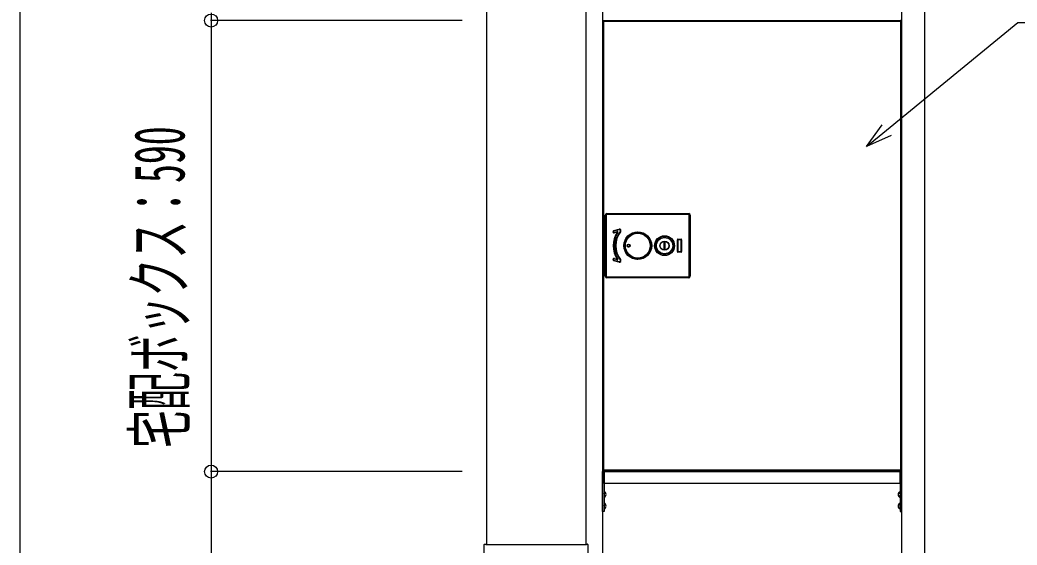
# Model space of a CAD drawing. Units: millimetres, scale not verified. Extents: x -8410 to 8410, y -5940 to 5940.
# Drawn here: x 5461 to 6765, y -624 to 63 of the extents above; entities that cross this region are included whole.
import ezdxf
from ezdxf.enums import TextEntityAlignment as Align

# ---------------------------------------------------------------- set-up
doc = ezdxf.new("R2010")
doc.units = ezdxf.units.MM
doc.header["$LTSCALE"] = 30
for name, color, linetype in [('0-3_YKK_13', 4, 'Continuous'), ('0-4_YKK_A1', 4, 'Continuous'), ('0-5_YKK_D', 6, 'Continuous')]:
    doc.layers.add(name, color=color, linetype=linetype)
doc.styles.add('ＭＳ ゴシック', font='')
doc.styles.get('ＭＳ ゴシック').set_extended_font_data('MS Gothic')

msp = doc.modelspace()

# ---------------------------------------------------------------- linework, layer by layer
at = {"layer": '0-3_YKK_13'}
for p, q in [((6223.68, 61.7), (6223.68, 62.5)), ((6223.68, 62.5), (6224.18, 62.5)), ((6224.18, 61.7), (6223.68, 61.7)), ((6223.68, 61.5), (6223.68, 61.7)), ((6223.68, 61.5), (6223.68, -525.5)), ((6224.48, 61.5), (6223.68, 61.5)), ((6224.18, 62.5), (6224.48, 62.5)), ((6224.18, 62.5), (6224.18, 61.7)), ((6224.18, 61.7), (6224.48, 61.7)), ((6224.48, 62.5), (6612.88, 62.5)), ((6224.48, 61.7), (6224.48, 62.5)), ((6224.48, 61.7), (6224.48, 61.5)), ((6224.48, 61.7), (6612.88, 61.7)), ((6224.48, 61.5), (6224.48, -525.5)), ((6612.88, 61.7), (6612.88, 62.5)), ((6613.18, 62.5), (6612.88, 62.5)), ((6612.88, 61.7), (6612.88, 61.5)), ((6613.18, 61.7), (6612.88, 61.7)), ((6613.68, 61.5), (6612.88, 61.5)), ((6612.88, 61.5), (6612.88, -525.5)), ((6613.18, 62.5), (6613.68, 62.5)), ((6613.18, 61.7), (6613.18, 62.5)), ((6613.68, 61.7), (6613.68, 61.5)), ((6226.68, -272.01), (6226.68, -191.99)), ((6226.91, -192.22), (6226.68, -191.99)), ((6226.91, -192.22), (6227.91, -192.22)), ((6226.91, -271.78), (6226.91, -192.22)), ((6227.91, -192.22), (6227.91, -271.78)), ((6228.68, -190), (6335.69, -190)), ((6228.68, -190), (6228.9, -190.23)), ((6228.9, -191.22), (6228.9, -190.23)), ((6228.9, -190.23), (6335.47, -190.23)), ((6335.47, -191.22), (6228.9, -191.22)), ((6335.47, -190.23), (6335.69, -190)), ((6335.47, -191.22), (6335.47, -190.23)), ((6336.46, -192.22), (6337.46, -192.22)), ((6336.46, -271.78), (6336.46, -192.22)), ((6337.68, -191.99), (6337.46, -192.22)), ((6337.46, -192.22), (6337.46, -271.78)), ((6337.68, -191.99), (6337.68, -272.01)), ((6244.66, -210.8), (6237.87, -212.5)), ((6237.95, -212.84), (6237.87, -212.5)), ((6244.75, -211.14), (6237.95, -212.84)), ((6238.39, -214.58), (6238.47, -214.92)), ((6238.47, -214.92), (6242.44, -213.93)), ((6238.47, -214.92), (6238.56, -215.26)), ((6242.4, -214.3), (6238.56, -215.26)), ((6243.06, -214.58), (6242.77, -214.39)), ((6244.66, -210.8), (6244.58, -210.46)), ((6244.75, -211.14), (6244.66, -210.8)), ((6246.45, -213.6), (6246.17, -213.38)), ((6246.72, -213.82), (6246.45, -213.6)), ((6269.18, -214.35), (6269.18, -214.5)), ((6269.18, -214.5), (6269.18, -214.74)), ((6321.18, -224.25), (6320.88, -224.25)), ((6321.18, -224.25), (6321.18, -239.75)), ((6321.28, -239.65), (6321.28, -224.35)), ((6321.68, -223.75), (6321.68, -223.45)), ((6321.68, -223.45), (6325.68, -223.45)), ((6325.68, -223.75), (6321.68, -223.75)), ((6321.78, -223.85), (6325.58, -223.85)), ((6321.78, -223.85), (6321.78, -224.15)), ((6325.68, -223.75), (6325.68, -223.45)), ((6326.08, -224.35), (6326.08, -239.65)), ((6326.18, -239.75), (6326.18, -224.25)), ((6326.48, -224.25), (6326.18, -224.25)), ((6321.28, -239.65), (6321.58, -239.65)), ((6321.68, -240.25), (6325.68, -240.25)), ((6321.78, -239.85), (6321.78, -240.15)), ((6325.58, -240.15), (6321.78, -240.15)), ((6325.68, -240.55), (6325.68, -240.25)), ((6325.78, -239.65), (6326.08, -239.65)), ((6237.79, -251.84), (6237.87, -251.5)), ((6244.58, -253.54), (6237.79, -251.84)), ((6237.87, -251.5), (6237.95, -251.16)), ((6237.87, -251.5), (6244.66, -253.2)), ((6237.95, -251.16), (6244.75, -252.86)), ((6238.47, -249.08), (6238.39, -249.42)), ((6242.36, -250.41), (6238.39, -249.42)), ((6238.56, -248.74), (6238.47, -249.08)), ((6242.44, -250.07), (6238.47, -249.08)), ((6238.56, -248.74), (6242.4, -249.7)), ((6242.44, -250.07), (6242.36, -250.41)), ((6243.06, -249.42), (6242.77, -249.61)), ((6244.58, -253.54), (6244.66, -253.2)), ((6244.66, -253.2), (6244.75, -252.86)), ((6246.45, -250.4), (6246.17, -250.62)), ((6246.72, -250.18), (6246.45, -250.4)), ((6267.99, -249.46), (6269.18, -249.5)), ((6269.18, -249.26), (6269.18, -249.5)), ((6269.18, -249.5), (6269.18, -249.65)), ((6226.68, -272.01), (6226.91, -271.78)), ((6226.91, -271.78), (6227.91, -271.78)), ((6228.9, -273.77), (6228.68, -274)), ((6335.47, -273.77), (6335.47, -272.78)), ((6335.69, -274), (6335.47, -273.77)), ((6336.46, -271.78), (6337.46, -271.78)), ((6337.46, -271.78), (6337.68, -272.01)), ((6335.69, -274), (6228.68, -274)), ((6224.48, -525.5), (6223.68, -525.5)), ((6223.68, -525.7), (6223.68, -525.5)), ((6224.18, -526.5), (6223.68, -526.5)), ((6224.18, -525.7), (6224.48, -525.7)), ((6224.18, -525.7), (6224.18, -526.5)), ((6224.18, -526.5), (6224.48, -526.5)), ((6224.48, -525.7), (6224.48, -525.5)), ((6224.48, -525.7), (6224.48, -526.5)), ((6612.88, -525.7), (6224.48, -525.7)), ((6612.88, -526.5), (6224.48, -526.5)), ((6224.48, -526.5), (6224.48, -527.5)), ((6225.28, -527.5), (6224.48, -527.5)), ((6225.28, -526.5), (6225.28, -527.5)), ((6234.78, -527.5), (6225.28, -527.5)), ((6235.38, -527.5), (6234.78, -527.5)), ((6235.28, -527), (6235.28, -526.5)), ((6235.38, -526.7), (6235.28, -526.7)), ((6235.38, -526.7), (6235.38, -526.5)), ((6604.48, -526.7), (6235.38, -526.7)), ((6604.48, -526.5), (6604.48, -526.7)), ((6604.48, -526.7), (6604.48, -527.5)), ((6604.6, -526.7), (6604.48, -526.7)), ((6605.58, -527.5), (6604.48, -527.5)), ((6612.08, -526.5), (6612.08, -527.5)), ((6612.88, -525.7), (6612.88, -525.5)), ((6612.88, -525.7), (6612.88, -526.5)), ((6613.18, -525.7), (6612.88, -525.7)), ((6613.18, -526.5), (6612.88, -526.5)), ((6613.68, -526.7), (6612.88, -526.7)), ((6613.18, -525.7), (6613.68, -525.7)), ((6613.18, -526.5), (6613.18, -525.7)), ((6613.68, -526.5), (6613.18, -526.5)), ((6613.68, -525.5), (6613.68, -525.7)), ((6613.68, -525.7), (6613.68, -526.5)), ((6613.68, -526.5), (6613.68, -526.7))]:
    msp.add_line(p, q, dxfattribs=at)
for points in [[(6613.68, 61.5), (6613.68, -525.5), (6612.88, -525.5)], [(6613.68, 62.5), (6613.68, 61.7), (6613.18, 61.7)], [(6237.87, -212.5), (6237.79, -212.16), (6244.58, -210.46)], [(6238.39, -214.58), (6242.36, -213.59), (6242.44, -213.93)], [(6321.18, -239.75), (6320.88, -239.75), (6320.88, -224.25)], [(6321.28, -224.35), (6321.58, -224.35), (6321.58, -239.65)], [(6325.58, -223.85), (6325.58, -224.15), (6321.78, -224.15)], [(6325.78, -239.65), (6325.78, -224.35), (6326.08, -224.35)], [(6326.48, -224.25), (6326.48, -239.75), (6326.18, -239.75)], [(6325.68, -240.55), (6321.68, -240.55), (6321.68, -240.25)], [(6321.78, -239.85), (6325.58, -239.85), (6325.58, -240.15)], [(6335.47, -273.77), (6228.9, -273.77), (6228.9, -272.78), (6335.47, -272.78)], [(6223.68, -526.5), (6223.68, -525.7), (6224.18, -525.7)], [(6224.48, -526.7), (6223.68, -526.7), (6223.68, -526.5)], [(6604.48, -527.5), (6235.38, -527.5), (6235.38, -526.7)], [(6612.88, -526.5), (6612.88, -527.5), (6612.08, -527.5), (6605.58, -527.5)]]:
    msp.add_lwpolyline(points, dxfattribs=at)
msp.add_lwpolyline([(6305, -226.99), (6303.2, -227.02), (6303.37, -237.01), (6305.17, -236.98)], close=True, dxfattribs=at)
for centre, radius in [((6269.18, -232), 18.15), ((6269.18, -232), 17.65), ((6269.18, -232), 16.26), ((6304.18, -232), 13), ((6304.18, -232), 12.5), ((6304.18, -232), 11.07), ((6304.18, -232), 10.59), ((6257.18, -232), 2.1), ((6257.18, -232), 1.75), ((6257.18, -232), 1.45), ((6304.18, -232), 6), ((6304.18, -232), 5.7)]:
    msp.add_circle(centre, radius, dxfattribs=at)
for centre, radius, start, end in [((6238.17, -213.71), 1.6, 104, 284), ((6238.17, -213.71), 1.25, 104, 284), ((6269.18, -232), 32.1, 146.54178, 213.45822), ((6238.17, -213.71), 0.9, 104, 284), ((6269.18, -232), 31.75, 146.31167, 213.68833), ((6269.18, -232), 31.4, 146.31167, 213.68833), ((6269.18, -232), 29.6, 141.02124, 218.97876), ((6269.18, -232), 29.25, 141.02124, 218.97876), ((6269.18, -232), 28.9, 141.02124, 218.97876), ((6242.52, -214.22), 0.65, 326.31167, 104), ((6434.47, -235), 193.18, 173.73842, 173.84904), ((6225.69, -284.98), 72.63, 76.39911, 76.69317), ((6242.52, -214.22), 0.3, 326.31167, 104), ((6245.09, -212.5), 2.1, 321.02124, 104), ((6245.09, -212.5), 1.75, 321.02124, 104), ((6245.09, -212.5), 1.4, 321.02124, 104), ((6269.18, -232), 17.5, 90, 255.45465), ((6269.17, -232), 17.47, 91.51918, 268.48083), ((6269.2, -232), 17.3, 91.87358, 268.12642), ((6269.18, -232), 17.26, 90, 270), ((6268.21, -226.33), 11.8, 87.62064, 121.44426), ((6269.12, -231.16), 16.46, 91.66667, 99.41991), ((6291.23, -238.86), 33.07, 132.63739, 133.09487), ((6269.18, -232), 17.47, 91.16118, 91.57713), ((6269.18, -232), 17.5, 270, 90), ((6269.18, -232), 17.26, 270, 90), ((6321.68, -224.25), 0.8, 90, 180), ((6321.68, -224.25), 0.5, 90, 180), ((6321.78, -224.35), 0.5, 90, 180), ((6321.78, -224.35), 0.2, 90, 180), ((6325.58, -224.35), 0.5, 0, 90), ((6325.58, -224.35), 0.2, 0, 90), ((6325.68, -224.25), 0.8, 0, 90), ((6325.68, -224.25), 0.5, 0, 90), ((6268.22, -237.68), 11.79, 238.14501, 272.35782), ((6321.68, -239.75), 0.8, 180, 270), ((6321.68, -239.75), 0.5, 180, 270), ((6321.78, -239.65), 0.5, 180, 270), ((6321.78, -239.65), 0.2, 180, 270), ((6325.58, -239.65), 0.5, 270, 0), ((6325.58, -239.65), 0.2, 270, 0), ((6325.68, -239.75), 0.5, 270, 0), ((6325.68, -239.75), 0.8, 270, 0), ((6238.17, -250.29), 1.6, 76, 256), ((6238.17, -250.29), 1.25, 76, 256), ((6238.17, -250.29), 0.9, 76, 256), ((6242.52, -249.78), 0.65, 256, 33.68833), ((6225.69, -179.03), 72.62, 283.30682, 283.6009), ((6434.47, -229), 193.18, 186.15096, 186.26158), ((6242.52, -249.78), 0.3, 256, 33.68833), ((6245.09, -251.5), 2.1, 256, 38.97876), ((6245.09, -251.5), 1.75, 256, 38.97876), ((6245.09, -251.5), 1.4, 256, 38.97876), ((6269.01, -234.06), 15.24, 260.13483, 268.57972), ((6291.23, -225.14), 33.07, 226.90513, 227.36261), ((6269.18, -232), 17.47, 268.42287, 268.83882), ((6234.78, -527), 0.5, 270, 0), ((6605.58, -526.5), 1, 180, 270)]:
    msp.add_arc(centre, radius, start, end, dxfattribs=at)
for centre, major_axis, ratio, start_param, end_param in [((6228.69, -192.01), (1.43, -1.43), 0.992433, 2.3599926, 3.9231927), ((6228.91, -192.23), (-1.41, 1.41), 0.999971, 5.5015852, 7.0647854), ((6228.91, -192.23), (0.713, -0.713), 0.992433, 2.3599926, 3.9231927), ((6335.46, -192.23), (1.41, 1.41), 0.999971, 5.5015852, 7.0647854), ((6335.46, -192.23), (-0.713, -0.713), 0.992433, 2.3599926, 3.9231927), ((6335.68, -192.01), (-1.43, -1.43), 0.992433, 2.3599926, 3.9231927), ((6228.69, -271.99), (1.43, 1.43), 0.992433, 2.3599926, 3.9231927), ((6228.91, -271.77), (1.41, 1.41), 0.999971, 2.3599926, 3.9231927), ((6228.91, -271.77), (0.713, 0.713), 0.992433, 2.3599926, 3.9231927), ((6335.46, -271.77), (-0.713, 0.713), 0.992433, 2.3599926, 3.9231927), ((6335.46, -271.77), (-1.41, 1.41), 0.999971, 2.3599926, 3.9231927), ((6335.68, -271.99), (-1.43, 1.43), 0.992433, 2.3599926, 3.9231927)]:
    msp.add_ellipse(centre, major_axis=major_axis, ratio=ratio, start_param=start_param, end_param=end_param, dxfattribs=at)
at = {"layer": '0-4_YKK_A1'}
for p, q in [((6071.18, 829.5), (6071.18, -623)), ((6071.18, 829.5), (6071.18, -623)), ((6201.18, 829.5), (6201.18, -623)), ((6201.18, 829.5), (6201.18, -623)), ((6223.18, 663), (6223.18, -1110)), ((6614.18, 663), (6614.18, -1110)), ((6644.18, 663), (6644.18, -1110)), ((6612.18, -528), (6225.18, -528)), ((6225.18, -543), (6225.18, -528)), ((6612.18, -543), (6612.18, -528)), ((6612.18, -543), (6225.18, -543)), ((6225.18, -553.9), (6225.18, -561.1)), ((6225.18, -556.64), (6225.33, -556.35)), ((6225.18, -558.36), (6225.33, -558.64)), ((6227.15, -555.45), (6225.33, -556.35)), ((6227.15, -559.55), (6225.33, -558.64)), ((6610.22, -555.45), (6612.03, -556.35)), ((6610.22, -559.55), (6612.03, -558.64)), ((6612.18, -556.64), (6612.03, -556.35)), ((6612.18, -558.36), (6612.03, -558.64)), ((6612.18, -553.9), (6612.18, -561.1)), ((6225.18, -568.9), (6225.18, -576.1)), ((6225.18, -571.64), (6225.33, -571.35)), ((6225.18, -573.36), (6225.33, -573.64)), ((6227.15, -570.45), (6225.33, -571.35)), ((6227.15, -574.55), (6225.33, -573.64)), ((6610.22, -570.45), (6612.03, -571.35)), ((6610.22, -574.55), (6612.03, -573.64)), ((6612.18, -571.64), (6612.03, -571.35)), ((6612.18, -573.36), (6612.03, -573.64)), ((6612.18, -568.9), (6612.18, -576.1)), ((6068.39, -637), (6068.39, -622.71)), ((6068.89, -622.21), (6069.89, -622.21)), ((6069.89, -622.21), (6070.5, -622.82)), ((6070.5, -622.82), (6201.87, -622.82)), ((6201.87, -622.82), (6202.48, -622.21)), ((6202.48, -622.21), (6203.48, -622.21)), ((6203.98, -622.71), (6203.98, -637))]:
    msp.add_line(p, q, dxfattribs=at)
for points in [[(6223.18, -579.5), (6223.18, -527.5), (6225.18, -527.5), (6225.18, -579.5)], [(6614.18, -579.5), (6614.18, -527.5), (6612.18, -527.5), (6612.18, -579.5)]]:
    msp.add_lwpolyline(points, close=True, dxfattribs=at)
for centre, radius, start, end in [((6225.34, -553.9), 0.154, 62.71904, 180), ((6223.48, -557.5), 4.2, 297.28096, 62.71904), ((6613.88, -557.5), 4.2, 117.28096, 242.71904), ((6612.03, -553.9), 0.154, 0, 117.28096), ((6225.34, -561.1), 0.154, 180, 297.28096), ((6225.34, -568.9), 0.154, 62.71904, 180), ((6223.48, -572.5), 4.2, 297.28096, 62.71904), ((6613.88, -572.5), 4.2, 117.28096, 242.71904), ((6612.03, -561.1), 0.154, 242.71904, 0), ((6612.03, -568.9), 0.154, 0, 117.28096), ((6225.34, -576.1), 0.154, 180, 297.28096), ((6612.03, -576.1), 0.154, 242.71904, 0), ((6068.89, -622.71), 0.5, 90, 180), ((6203.48, -622.71), 0.5, 0, 90)]:
    msp.add_arc(centre, radius, start, end, dxfattribs=at)
at = {"layer": '0-5_YKK_D'}
for p, q in [((5461.18, 677), (5461.18, -660)), ((5711.18, 72.5), (5711.18, 62.5)), ((5711.18, 72.5), (5711.18, 62.5)), ((6039.68, 62.5), (5710.18, 62.5)), ((6039.68, 62.5), (5710.18, 62.5)), ((5711.18, 62.5), (5711.18, -527.5)), ((5711.18, 62.5), (5711.18, 28.5)), ((6039.68, -527.5), (5710.18, -527.5)), ((6039.68, -527.5), (5710.18, -527.5))]:
    msp.add_line(p, q, dxfattribs=at)
for points in [[(6568.25, -102.38), (6594.52, -80.79), (6766, 60.08), (7755.7, 60.08)], [(6600.31, -87.83), (6568.25, -102.38), (6588.74, -73.75)], [(5711.18, -527.5), (5711.18, -660), (5711.18, -1007.2)]]:
    msp.add_lwpolyline(points, dxfattribs=at)
for centre in [(5711.18, 62.5), (5711.18, 62.5), (5711.18, -527.5), (5711.18, -527.5)]:
    msp.add_circle(centre, 8.5, dxfattribs=at)

# ---------------------------------------------------------------- texts
at = {"layer": '0-5_YKK_D', "style": 'ＭＳ ゴシック', "width": 0.55}
msp.add_text('宅配ボックス：590', height=65.98, rotation=90, dxfattribs=at).set_placement((5696.18, -496.5), align=Align.BOTTOM_LEFT)

doc.saveas('drawing.dxf')
